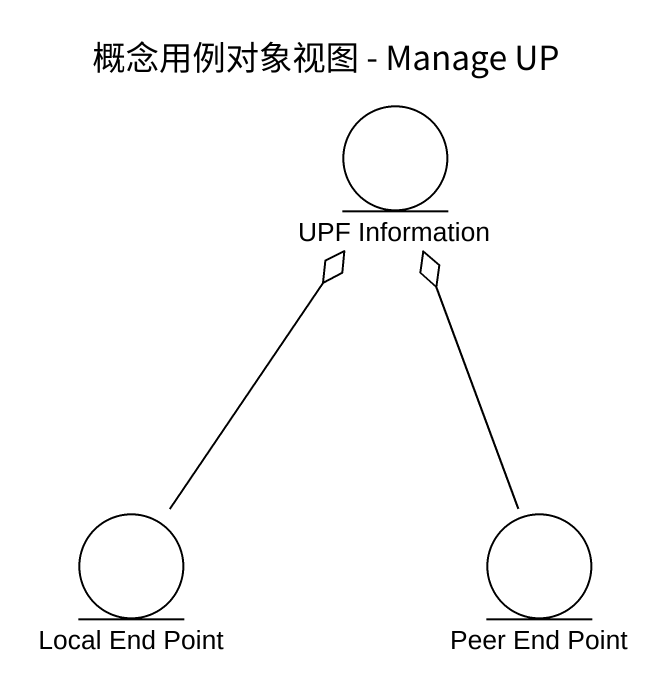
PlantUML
@startuml
title 概念用例对象视图 - Manage UP
entity "UPF Information" as UPF_Information
entity "Local End Point" as Local_End_Point
entity "Peer End Point" as Peer_End_Point
Local_End_Point -up-o UPF_Information
Peer_End_Point -up-o UPF_Information
@enduml
